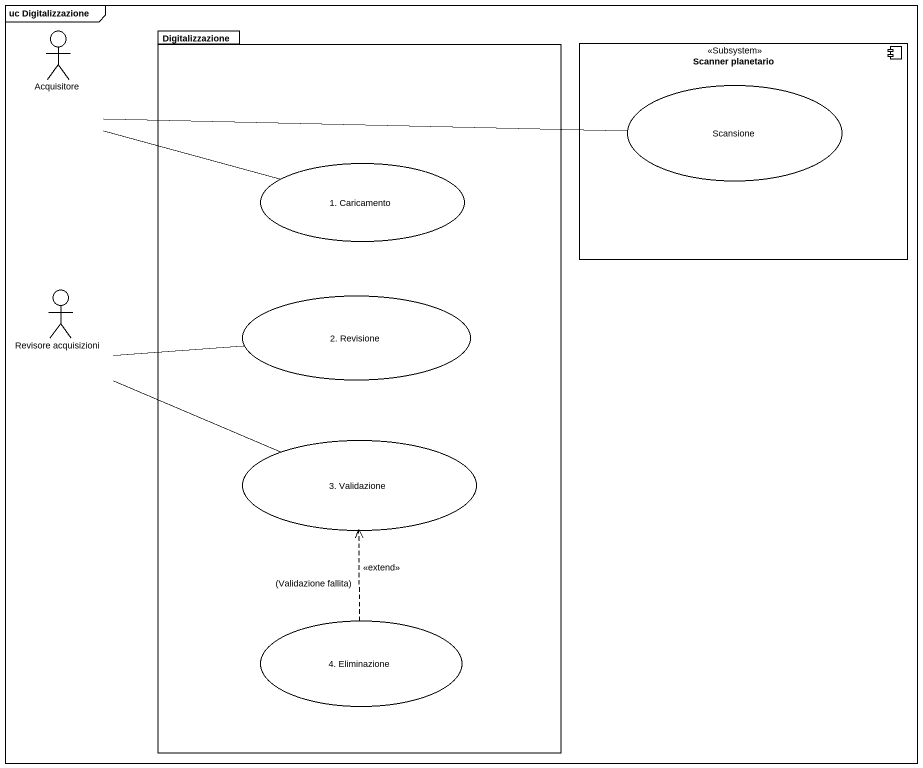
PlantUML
@startuml
mainframe uc Digitalizzazione
actor Acquisitore
package Digitalizzazione {
  usecase "1. Caricamento" as u1_Caricamento
  usecase "2. Revisione" as u2_Revisione
  usecase "3. Validazione" as u3_Validazione
  usecase "4. Eliminazione" as u4_Eliminazione
}
component "Scanner planetario" as Scanner_planetario <<Subsystem>> {
  usecase Scansione
}
actor "Revisore acquisizioni" as Revisore_acquisizioni
Acquisitore -right- Scansione
Acquisitore -right- u1_Caricamento
Revisore_acquisizioni -right- u2_Revisione
Revisore_acquisizioni -right- u3_Validazione
u4_Eliminazione .up.> u3_Validazione : <<extend>>\n(Validazione fallita)
@enduml
